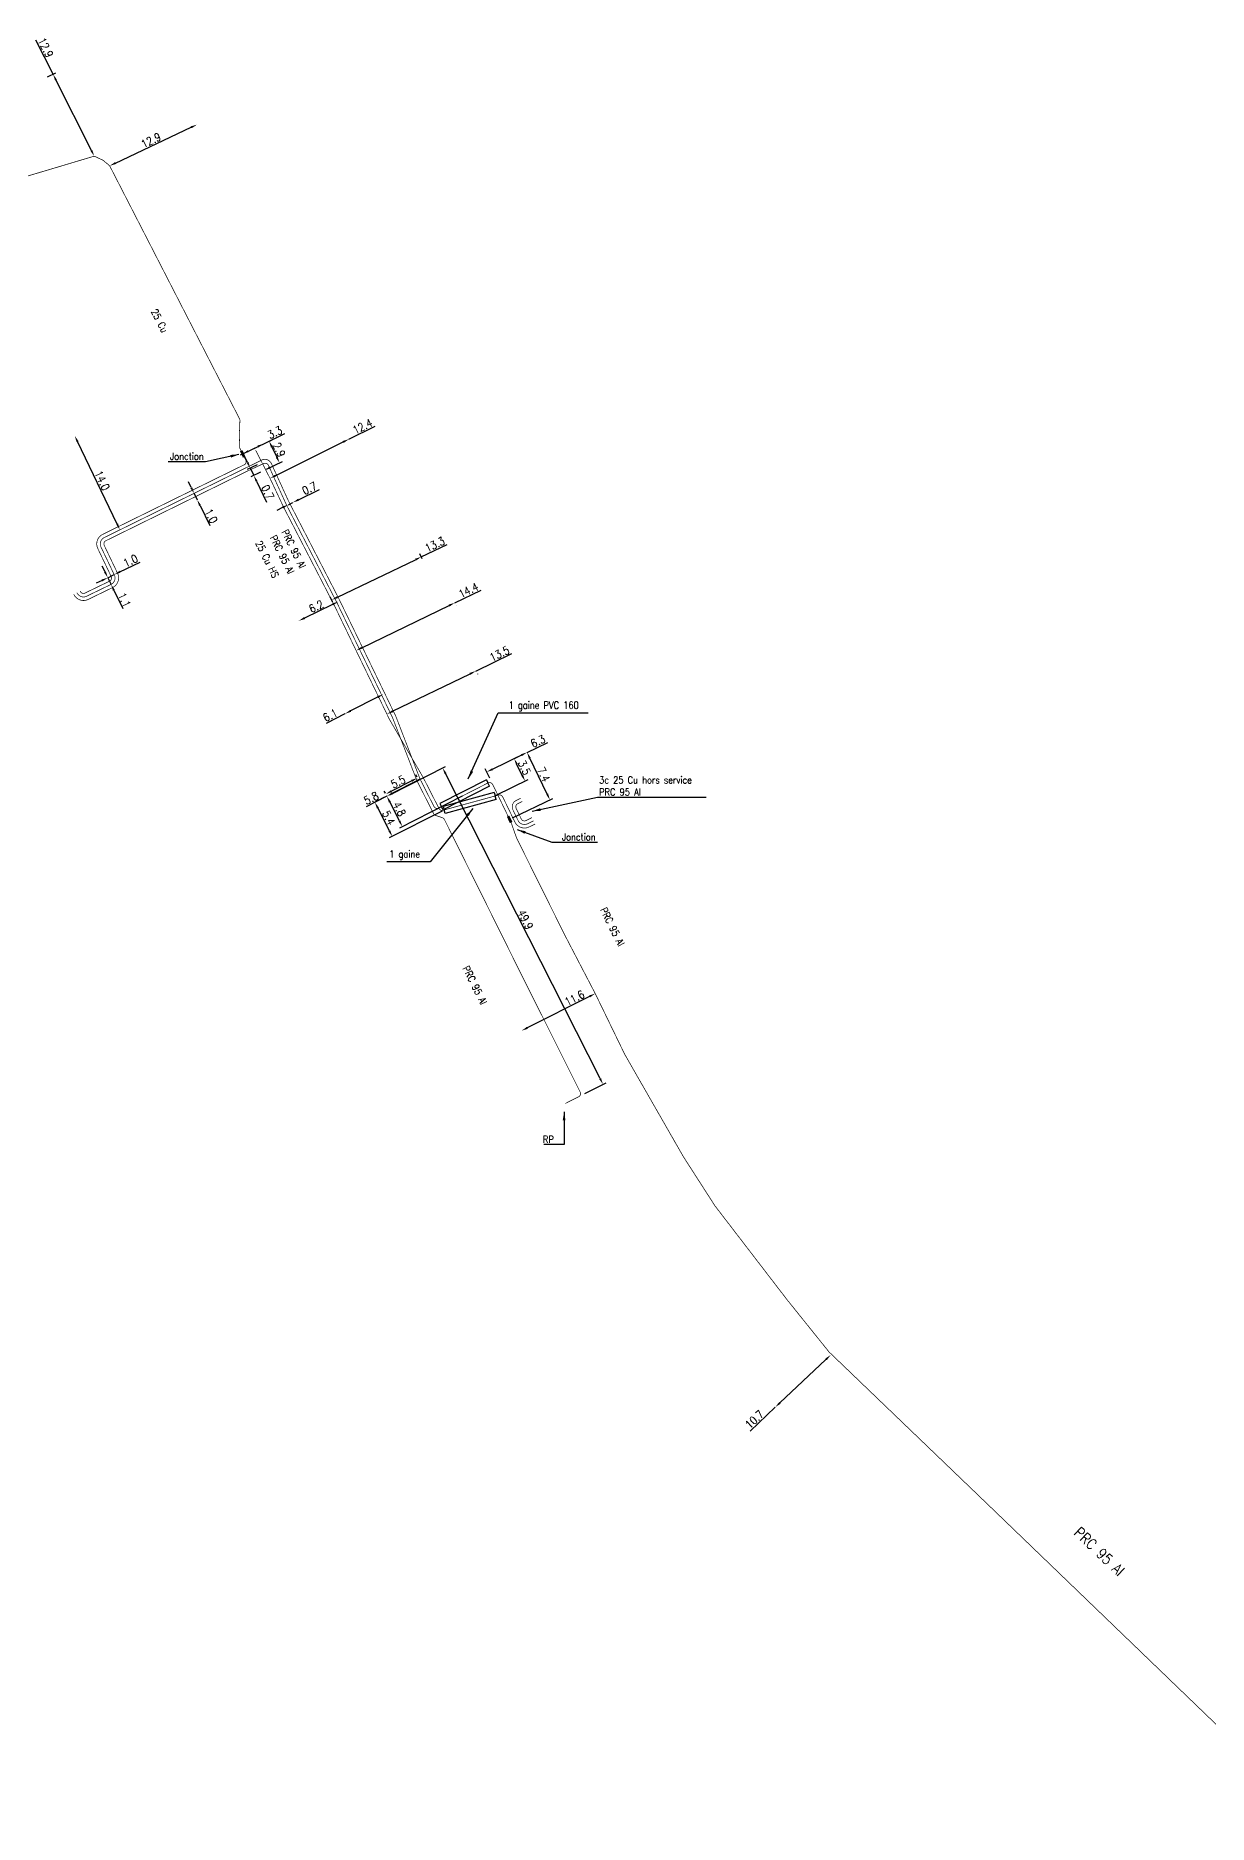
# Model space of a CAD drawing. Header units: millimetres. Extents: x 161438 to 162003, y 98011 to 98991.
# Drawn here: x 161554.2 to 161719.1, y 98739.1 to 98990.6 of the extents above; entities that cross this region are included whole.
import ezdxf
from ezdxf.enums import TextEntityAlignment as Align

# ---------------------------------------------------------------- set-up
doc = ezdxf.new("R2010")
doc.units = ezdxf.units.MM
doc.header["$PDMODE"] = 34
doc.layers.get('0').update_dxf_attribs({"linetype": 'CONTINUOUS'})
doc.layers.get('Defpoints').update_dxf_attribs({"linetype": 'CONTINUOUS'})
for name, color, linetype in [('M_120', 5, 'M_ST_13'), ('M_300', 7, 'CONTINUOUS'), ('M_400', 7, 'CONTINUOUS'), ('M_908', 252, 'CONTINUOUS')]:
    doc.layers.add(name, color=color, linetype=linetype)
doc.styles.get("Standard").update_dxf_attribs({"font": 'romans.shx', "width": 0.85})
doc.linetypes.add('M_ST_13', pattern='A,5,-0.3,["oo",Standard,S=1.5,R=0,X=0,Y=-0.5],-3', length=8.3)
doc.linetypes.add('MT_HS', pattern='A,2,-1,["E",Standard,S=0.85,R=0,X=-0.27,Y=-0.4],-1', length=4)
doc.dimstyles.get("Standard").update_dxf_attribs({"dimtxt": 1.5, "dimasz": 1.2, "dimexe": 0.625, "dimexo": 0.625, "dimgap": 0.25, "dimtad": 1, "dimdec": 1, "dimzin": 0, "dimdsep": 46, "dimtxsty": 'Standard', "dimcen": -0.5, "dimadec": 0, "dimazin": 0, "dimtfac": 1, "dimtdec": 1, "dimtmove": 0, "dimatfit": 3, "dimfxl": 0, "dimtolj": 1, "dimtzin": 0, "dimarcsym": 0})

# ---------------------------------------------------------------- blocks, each defined once
blk = doc.blocks.new('*D35')
at = {"layer": 'Defpoints', "color": 0, "linetype": 'Continuous', "transparency": 16777216}
for p in [(161666, 98805.04), (161658.21, 98797.71), (161658.21, 98797.71)]:
    blk.add_point(p, dxfattribs=at)
at = {"layer": 'M_120', "color": 0, "linetype": 'Continuous', "lineweight": -2, "transparency": 16777216}
for p, q in [((161665.34, 98804.42), (161658.86, 98798.32)), ((161658.21, 98797.71), (161654.66, 98794.36))]:
    blk.add_line(p, q, dxfattribs=at)
at = {"layer": 'M_120', "color": 0, "linetype": 'Continuous', "transparency": 16777216}
for points in [[(161665.24, 98804.53), (161665.45, 98804.31), (161666, 98805.04)], [(161658.76, 98798.43), (161658.97, 98798.21), (161658.21, 98797.71)]]:
    blk.add_solid(points, dxfattribs=at)
at = {"layer": 'M_120', "color": 0, "linetype": 'Continuous', "transparency": 16777216, "insert": (161655.29, 98795.99), "char_height": 1.125, "attachment_point": 5, "rotation": 43.2739}
blk.add_mtext('\\A1;10.7', dxfattribs=at)
blk = doc.blocks.new('*D36')
at = {"layer": 'Defpoints', "color": 0, "linetype": 'Continuous', "transparency": 16777216}
for p in [(161632.88, 98855.87), (161622.52, 98850.65), (161622.52, 98850.65)]:
    blk.add_point(p, dxfattribs=at)
at = {"layer": 'M_120', "color": 0, "linetype": 'Continuous', "lineweight": -2, "transparency": 16777216}
blk.add_line((161632.07, 98855.46), (161623.32, 98851.05), dxfattribs=at)
at = {"layer": 'M_120', "color": 0, "linetype": 'Continuous', "transparency": 16777216}
for points in [[(161632.01, 98855.6), (161632.14, 98855.33), (161632.88, 98855.87)], [(161623.26, 98851.19), (161623.39, 98850.92), (161622.52, 98850.65)]]:
    blk.add_solid(points, dxfattribs=at)
at = {"layer": 'M_120', "color": 0, "linetype": 'Continuous', "transparency": 16777216, "insert": (161629.97, 98855.24), "char_height": 1.125, "attachment_point": 5, "rotation": 26.7589}
blk.add_mtext('\\A1;11.6', dxfattribs=at)
blk = doc.blocks.new('*D63')
at = {"layer": 'Defpoints', "color": 0, "linetype": 'Continuous', "transparency": 16777216}
for p in [(161564.29, 98914.35), (161564.29, 98914.35), (161565.19, 98914.79)]:
    blk.add_point(p, dxfattribs=at)
at = {"layer": 'M_120', "color": 0, "linetype": 'Continuous', "lineweight": -2, "transparency": 16777216}
for p, q in [((161564.29, 98914.35), (161565.19, 98914.79)), ((161566, 98915.18), (161568.83, 98916.55)), ((161563.48, 98913.96), (161562.67, 98913.57))]:
    blk.add_line(p, q, dxfattribs=at)
at = {"layer": 'M_120', "color": 0, "linetype": 'Continuous', "transparency": 16777216}
for points in [[(161563.42, 98914.1), (161563.55, 98913.83), (161564.29, 98914.35)], [(161565.94, 98915.32), (161566.07, 98915.05), (161565.19, 98914.79)]]:
    blk.add_solid(points, dxfattribs=at)
at = {"layer": 'M_120', "color": 0, "linetype": 'Continuous', "transparency": 16777216, "insert": (161567.49, 98916.74), "char_height": 1.125, "attachment_point": 5, "rotation": 25.8}
blk.add_mtext('\\A1;1.0', dxfattribs=at)
blk = doc.blocks.new('*D64')
at = {"layer": 'Defpoints', "color": 0, "linetype": 'Continuous', "transparency": 16777216}
for p in [(161576.43, 98926.21), (161576.87, 98925.31), (161576.87, 98925.31)]:
    blk.add_point(p, dxfattribs=at)
at = {"layer": 'M_120', "color": 0, "linetype": 'Continuous', "lineweight": -2, "transparency": 16777216}
for p, q in [((161576.03, 98927.02), (161575.64, 98927.82)), ((161576.43, 98926.21), (161576.87, 98925.31)), ((161577.27, 98924.5), (161578.65, 98921.68))]:
    blk.add_line(p, q, dxfattribs=at)
at = {"layer": 'M_120', "color": 0, "linetype": 'Continuous', "transparency": 16777216}
for points in [[(161576.17, 98927.08), (161575.9, 98926.95), (161576.43, 98926.21)], [(161577.4, 98924.57), (161577.13, 98924.44), (161576.87, 98925.31)]]:
    blk.add_solid(points, dxfattribs=at)
at = {"layer": 'M_120', "color": 0, "linetype": 'Continuous', "transparency": 16777216, "insert": (161578.83, 98923.02), "char_height": 1.125, "attachment_point": 5, "rotation": 296.1656}
blk.add_mtext('\\A1;1.0', dxfattribs=at)
blk = doc.blocks.new('*D65')
at = {"layer": 'Defpoints', "color": 0, "linetype": 'Continuous', "transparency": 16777216}
for p in [(161585.72, 98930.44), (161586.21, 98929.41), (161584.83, 98928.74)]:
    blk.add_point(p, dxfattribs=at)
at = {"layer": 'M_120', "color": 0, "linetype": 'Continuous', "lineweight": -2, "transparency": 16777216}
for p, q in [((161583.94, 98930.59), (161583.55, 98931.4)), ((161585.29, 98930.24), (161583.91, 98929.57)), ((161584.33, 98929.78), (161584.83, 98928.74)), ((161585.79, 98929.2), (161584.4, 98928.54)), ((161585.22, 98927.93), (161586.63, 98924.97))]:
    blk.add_line(p, q, dxfattribs=at)
at = {"layer": 'M_120', "color": 0, "linetype": 'Continuous', "transparency": 16777216}
for points in [[(161584.08, 98930.65), (161583.8, 98930.52), (161584.33, 98929.78)], [(161585.35, 98927.99), (161585.08, 98927.86), (161584.83, 98928.74)]]:
    blk.add_solid(points, dxfattribs=at)
at = {"layer": 'M_120', "color": 0, "linetype": 'Continuous', "transparency": 16777216, "insert": (161586.79, 98926.37), "char_height": 1.125, "attachment_point": 5, "rotation": 295.6147}
blk.add_mtext('\\A1;0.7', dxfattribs=at)
blk = doc.blocks.new('*D66')
at = {"layer": 'Defpoints', "color": 0, "linetype": 'Continuous', "transparency": 16777216}
for p in [(161564.29, 98914.35), (161564.29, 98914.35), (161564.75, 98913.41)]:
    blk.add_point(p, dxfattribs=at)
at = {"layer": 'M_120', "color": 0, "linetype": 'Continuous', "lineweight": -2, "transparency": 16777216}
for p, q in [((161563.9, 98915.17), (161563.51, 98915.98)), ((161564.29, 98914.35), (161564.75, 98913.41)), ((161565.14, 98912.6), (161566.39, 98910.02))]:
    blk.add_line(p, q, dxfattribs=at)
at = {"layer": 'M_120', "color": 0, "linetype": 'Continuous', "transparency": 16777216}
for points in [[(161564.03, 98915.23), (161563.76, 98915.1), (161564.29, 98914.35)], [(161565.27, 98912.66), (161565, 98912.53), (161564.75, 98913.41)]]:
    blk.add_solid(points, dxfattribs=at)
at = {"layer": 'M_120', "color": 0, "linetype": 'Continuous', "transparency": 16777216, "insert": (161566.63, 98911.23), "char_height": 1.125, "attachment_point": 5, "rotation": 295.8}
blk.add_mtext('\\A1;1.1', dxfattribs=at)
blk = doc.blocks.new('*D67')
at = {"layer": 'Defpoints', "color": 0, "linetype": 'Continuous', "transparency": 16777216}
for p in [(161559.64, 98934.3), (161559.64, 98934.3), (161565.99, 98921.08)]:
    blk.add_point(p, dxfattribs=at)
at = {"layer": 'M_120', "color": 0, "linetype": 'Continuous', "lineweight": -2, "transparency": 16777216}
blk.add_line((161565.6, 98921.89), (161560.03, 98933.48), dxfattribs=at)
at = {"layer": 'M_120', "color": 0, "linetype": 'Continuous', "transparency": 16777216}
for points in [[(161560.17, 98933.55), (161559.9, 98933.42), (161559.64, 98934.3)], [(161565.74, 98921.96), (161565.47, 98921.83), (161565.99, 98921.08)]]:
    blk.add_solid(points, dxfattribs=at)
at = {"layer": 'M_120', "color": 0, "linetype": 'Continuous', "transparency": 16777216, "insert": (161563.49, 98928.01), "char_height": 1.125, "attachment_point": 5, "rotation": 295.6722}
blk.add_mtext('\\A1;14.0', dxfattribs=at)
blk = doc.blocks.new('*D68')
at = {"layer": 'Defpoints', "color": 0, "linetype": 'Continuous', "transparency": 16777216}
for p in [(161583.27, 98931.76), (161586.21, 98929.41), (161588.46, 98930.48)]:
    blk.add_point(p, dxfattribs=at)
at = {"layer": 'M_120', "color": 0, "linetype": 'Continuous', "lineweight": -2, "transparency": 16777216}
for p, q in [((161583.69, 98931.97), (161587.41, 98933.75)), ((161587.38, 98932.74), (161588.07, 98931.29)), ((161586.64, 98929.61), (161588.88, 98930.68))]:
    blk.add_line(p, q, dxfattribs=at)
at = {"layer": 'M_120', "color": 0, "linetype": 'Continuous', "transparency": 16777216}
for points in [[(161587.51, 98932.8), (161587.24, 98932.67), (161586.99, 98933.55)], [(161588.2, 98931.36), (161587.93, 98931.23), (161588.46, 98930.48)]]:
    blk.add_solid(points, dxfattribs=at)
at = {"layer": 'M_120', "color": 0, "linetype": 'Continuous', "transparency": 16777216, "insert": (161588.4, 98932.34), "char_height": 1.125, "attachment_point": 5, "rotation": 295.6147}
blk.add_mtext('\\A1;2.9', dxfattribs=at)
blk = doc.blocks.new('*D69')
at = {"layer": 'Defpoints', "color": 0, "linetype": 'Continuous', "transparency": 16777216}
for p in [(161586.24, 98933.19), (161586.24, 98933.19), (161583.27, 98931.76)]:
    blk.add_point(p, dxfattribs=at)
at = {"layer": 'M_120', "color": 0, "linetype": 'Continuous', "lineweight": -2, "transparency": 16777216}
for p, q in [((161586.24, 98933.19), (161589.2, 98934.61)), ((161584.08, 98932.15), (161585.43, 98932.8))]:
    blk.add_line(p, q, dxfattribs=at)
at = {"layer": 'M_120', "color": 0, "linetype": 'Continuous', "transparency": 16777216}
for points in [[(161584.01, 98932.29), (161584.14, 98932.02), (161583.27, 98931.76)], [(161585.37, 98932.94), (161585.5, 98932.67), (161586.24, 98933.19)]]:
    blk.add_solid(points, dxfattribs=at)
at = {"layer": 'M_120', "color": 0, "linetype": 'Continuous', "transparency": 16777216, "insert": (161587.8, 98934.77), "char_height": 1.125, "attachment_point": 5, "rotation": 25.6147}
blk.add_mtext('\\A1;3.3', dxfattribs=at)
blk = doc.blocks.new('*D70')
at = {"layer": 'Defpoints', "color": 0, "linetype": 'Continuous', "transparency": 16777216}
for p in [(161589.7, 98924.61), (161590.33, 98924.92), (161590.33, 98924.92)]:
    blk.add_point(p, dxfattribs=at)
at = {"layer": 'M_120', "color": 0, "linetype": 'Continuous', "lineweight": -2, "transparency": 16777216}
for p, q in [((161589.7, 98924.61), (161590.33, 98924.92)), ((161591.13, 98925.32), (161594.07, 98926.77)), ((161588.89, 98924.22), (161588.08, 98923.82))]:
    blk.add_line(p, q, dxfattribs=at)
at = {"layer": 'M_120', "color": 0, "linetype": 'Continuous', "transparency": 16777216}
for points in [[(161588.83, 98924.35), (161588.96, 98924.08), (161589.7, 98924.61)], [(161591.07, 98925.46), (161591.2, 98925.19), (161590.33, 98924.92)]]:
    blk.add_solid(points, dxfattribs=at)
at = {"layer": 'M_120', "color": 0, "linetype": 'Continuous', "transparency": 16777216, "insert": (161592.67, 98926.92), "char_height": 1.125, "attachment_point": 5, "rotation": 26.2846}
blk.add_mtext('\\A1;0.7', dxfattribs=at)
blk = doc.blocks.new('*D71')
at = {"layer": 'Defpoints', "color": 0, "linetype": 'Continuous', "transparency": 16777216}
for p in [(161596.74, 98910.99), (161591.16, 98908.28), (161591.16, 98908.28)]:
    blk.add_point(p, dxfattribs=at)
at = {"layer": 'M_120', "color": 0, "linetype": 'Continuous', "lineweight": -2, "transparency": 16777216}
blk.add_line((161595.93, 98910.6), (161591.97, 98908.67), dxfattribs=at)
at = {"layer": 'M_120', "color": 0, "linetype": 'Continuous', "transparency": 16777216}
for points in [[(161595.86, 98910.73), (161595.99, 98910.46), (161596.74, 98910.99)], [(161591.9, 98908.81), (161592.04, 98908.54), (161591.16, 98908.28)]]:
    blk.add_solid(points, dxfattribs=at)
at = {"layer": 'M_120', "color": 0, "linetype": 'Continuous', "transparency": 16777216, "insert": (161593.62, 98910.31), "char_height": 1.125, "attachment_point": 5, "rotation": 25.9577}
blk.add_mtext('\\A1;6.2', dxfattribs=at)
blk = doc.blocks.new('*D72')
at = {"layer": 'Defpoints', "color": 0, "linetype": 'Continuous', "transparency": 16777216}
for p in [(161603.05, 98897.95), (161597.66, 98895.21), (161597.66, 98895.21)]:
    blk.add_point(p, dxfattribs=at)
at = {"layer": 'M_120', "color": 0, "linetype": 'Continuous', "lineweight": -2, "transparency": 16777216}
for p, q in [((161602.25, 98897.54), (161598.46, 98895.62)), ((161597.66, 98895.21), (161595.02, 98893.87))]:
    blk.add_line(p, q, dxfattribs=at)
at = {"layer": 'M_120', "color": 0, "linetype": 'Continuous', "transparency": 16777216}
for points in [[(161602.18, 98897.68), (161602.32, 98897.41), (161603.05, 98897.95)], [(161598.39, 98895.75), (161598.53, 98895.49), (161597.66, 98895.21)]]:
    blk.add_solid(points, dxfattribs=at)
at = {"layer": 'M_120', "color": 0, "linetype": 'Continuous', "transparency": 16777216, "insert": (161595.6, 98895.01), "char_height": 1.125, "attachment_point": 5, "rotation": 26.8966}
blk.add_mtext('\\A1;6.1', dxfattribs=at)
blk = doc.blocks.new('*D73')
at = {"layer": 'Defpoints', "color": 0, "linetype": 'Continuous', "transparency": 16777216}
for p in [(161608.02, 98885.89), (161603.41, 98883.93), (161603.56, 98883.63)]:
    blk.add_point(p, dxfattribs=at)
at = {"layer": 'M_120', "color": 0, "linetype": 'Continuous', "lineweight": -2, "transparency": 16777216}
for p, q in [((161607.81, 98886.31), (161607.65, 98886.61)), ((161603.35, 98884.05), (161603.19, 98884.35)), ((161607.06, 98885.78), (161604.21, 98884.34))]:
    blk.add_line(p, q, dxfattribs=at)
at = {"layer": 'M_120', "color": 0, "linetype": 'Continuous', "transparency": 16777216}
for points in [[(161604.14, 98884.47), (161604.28, 98884.2), (161603.41, 98883.93)], [(161607, 98885.92), (161607.13, 98885.65), (161607.87, 98886.19)]]:
    blk.add_solid(points, dxfattribs=at)
at = {"layer": 'M_120', "color": 0, "linetype": 'Continuous', "transparency": 16777216, "insert": (161605.15, 98885.65), "char_height": 1.125, "attachment_point": 5, "rotation": 26.8966}
blk.add_mtext('\\A1;5.5', dxfattribs=at)
blk = doc.blocks.new('*D74')
at = {"layer": 'Defpoints', "color": 0, "linetype": 'Continuous', "transparency": 16777216}
for p in [(161603.56, 98883.63), (161603.56, 98883.63), (161614.55, 98883.84)]:
    blk.add_point(p, dxfattribs=at)
at = {"layer": 'M_120', "color": 0, "linetype": 'Continuous', "lineweight": -2, "transparency": 16777216}
for p, q in [((161605.33, 98880.15), (161603.97, 98882.83)), ((161614.14, 98883.63), (161605.32, 98879.14))]:
    blk.add_line(p, q, dxfattribs=at)
at = {"layer": 'M_120', "color": 0, "linetype": 'Continuous', "transparency": 16777216}
for points in [[(161604.1, 98882.89), (161603.83, 98882.76), (161603.56, 98883.63)], [(161605.46, 98880.22), (161605.19, 98880.08), (161605.74, 98879.35)]]:
    blk.add_solid(points, dxfattribs=at)
at = {"layer": 'M_120', "color": 0, "linetype": 'Continuous', "transparency": 16777216, "insert": (161605.32, 98881.83), "char_height": 1.125, "attachment_point": 5, "rotation": 296.9886}
blk.add_mtext('\\A1;4.8', dxfattribs=at)
blk = doc.blocks.new('*D75')
at = {"layer": 'Defpoints', "color": 0, "linetype": 'Continuous', "transparency": 16777216}
for p in [(161623.29, 98889.78), (161623.29, 98889.78), (161618.25, 98885.72)]:
    blk.add_point(p, dxfattribs=at)
at = {"layer": 'M_120', "color": 0, "linetype": 'Continuous', "lineweight": -2, "transparency": 16777216}
for p, q in [((161618.42, 98887.43), (161622.47, 98889.39)), ((161623.29, 98889.78), (161626.2, 98891.18)), ((161618.04, 98886.14), (161617.41, 98887.46))]:
    blk.add_line(p, q, dxfattribs=at)
at = {"layer": 'M_120', "color": 0, "linetype": 'Continuous', "transparency": 16777216}
for points in [[(161622.41, 98889.52), (161622.54, 98889.25), (161623.29, 98889.78)], [(161618.36, 98887.56), (161618.49, 98887.29), (161617.61, 98887.04)]]:
    blk.add_solid(points, dxfattribs=at)
at = {"layer": 'M_120', "color": 0, "linetype": 'Continuous', "transparency": 16777216, "insert": (161624.82, 98891.35), "char_height": 1.125, "attachment_point": 5, "rotation": 25.7799}
blk.add_mtext('\\A1;6.3', dxfattribs=at)
blk = doc.blocks.new('*D76')
at = {"layer": 'Defpoints', "color": 0, "linetype": 'Continuous', "transparency": 16777216}
for p in [(161623.29, 98889.78), (161623.29, 98889.78), (161620.83, 98880.37)]:
    blk.add_point(p, dxfattribs=at)
at = {"layer": 'M_120', "color": 0, "linetype": 'Continuous', "lineweight": -2, "transparency": 16777216}
for p, q in [((161623.71, 98889.98), (161623.71, 98889.98)), ((161626.11, 98883.92), (161623.68, 98888.97)), ((161621.25, 98880.58), (161626.93, 98883.32))]:
    blk.add_line(p, q, dxfattribs=at)
at = {"layer": 'M_120', "color": 0, "linetype": 'Continuous', "transparency": 16777216}
for points in [[(161623.81, 98889.03), (161623.54, 98888.9), (161623.29, 98889.78)], [(161626.25, 98883.99), (161625.98, 98883.86), (161626.5, 98883.11)]]:
    blk.add_solid(points, dxfattribs=at)
at = {"layer": 'M_120', "color": 0, "linetype": 'Continuous', "transparency": 16777216, "insert": (161625.61, 98886.68), "char_height": 1.125, "attachment_point": 5, "rotation": 295.7795}
blk.add_mtext('\\A1;7.4', dxfattribs=at)
blk = doc.blocks.new('*D77')
at = {"layer": 'Defpoints', "color": 0, "linetype": 'Continuous', "transparency": 16777216}
for p in [(161623.29, 98889.78), (161621.48, 98888.9), (161618.51, 98883.58)]:
    blk.add_point(p, dxfattribs=at)
at = {"layer": 'M_908', "color": 0, "linetype": 'Continuous', "lineweight": -2, "transparency": 16777216}
for p, q in [((161622.86, 98889.57), (161621.05, 98888.7)), ((161622.61, 98886.56), (161621.87, 98888.09)), ((161618.93, 98883.79), (161623.42, 98885.96))]:
    blk.add_line(p, q, dxfattribs=at)
at = {"layer": 'M_908', "color": 0, "linetype": 'Continuous', "transparency": 16777216}
for points in [[(161622, 98888.16), (161621.73, 98888.03), (161621.48, 98888.9)], [(161622.74, 98886.63), (161622.47, 98886.5), (161623, 98885.75)]]:
    blk.add_solid(points, dxfattribs=at)
at = {"layer": 'M_908', "color": 0, "linetype": 'Continuous', "transparency": 16777216, "insert": (161622.91, 98887.65), "char_height": 1.125, "attachment_point": 5, "rotation": 295.7798}
blk.add_mtext('\\A1;3.5', dxfattribs=at)
blk = doc.blocks.new('*D78')
at = {"layer": 'Defpoints', "color": 0, "linetype": 'Continuous', "transparency": 16777216}
for p in [(161601.87, 98882.77), (161603.56, 98883.63), (161611.77, 98881.74)]:
    blk.add_point(p, dxfattribs=at)
at = {"layer": 'M_908', "color": 0, "linetype": 'Continuous', "lineweight": -2, "transparency": 16777216}
for p, q in [((161603.14, 98883.42), (161601.46, 98882.56)), ((161603.91, 98878.76), (161602.28, 98881.97)), ((161611.35, 98881.53), (161603.9, 98877.75))]:
    blk.add_line(p, q, dxfattribs=at)
at = {"layer": 'M_908', "color": 0, "linetype": 'Continuous', "transparency": 16777216}
for points in [[(161602.42, 98882.04), (161602.15, 98881.9), (161601.87, 98882.77)], [(161604.04, 98878.83), (161603.78, 98878.69), (161604.32, 98877.96)]]:
    blk.add_solid(points, dxfattribs=at)
at = {"layer": 'M_908', "color": 0, "linetype": 'Continuous', "transparency": 16777216, "insert": (161603.82, 98880.59), "char_height": 1.125, "attachment_point": 5, "rotation": 296.8966}
blk.add_mtext('\\A1;5.4', dxfattribs=at)
blk = doc.blocks.new('*D79')
at = {"layer": 'Defpoints', "color": 0, "linetype": 'Continuous', "transparency": 16777216}
for p in [(161608.68, 98886.24), (161603.56, 98883.63), (161603.56, 98883.63)]:
    blk.add_point(p, dxfattribs=at)
at = {"layer": 'M_908', "color": 0, "linetype": 'Continuous', "lineweight": -2, "transparency": 16777216}
for p, q in [((161608.47, 98886.66), (161608.47, 98886.66)), ((161607.88, 98885.83), (161604.36, 98884.04)), ((161603.56, 98883.63), (161600.64, 98882.14)), ((161603.35, 98884.05), (161603.35, 98884.05))]:
    blk.add_line(p, q, dxfattribs=at)
at = {"layer": 'M_908', "color": 0, "linetype": 'Continuous', "transparency": 16777216}
for points in [[(161604.29, 98884.17), (161604.43, 98883.9), (161603.56, 98883.63)], [(161607.81, 98885.96), (161607.95, 98885.7), (161608.68, 98886.24)]]:
    blk.add_solid(points, dxfattribs=at)
at = {"layer": 'M_908', "color": 0, "linetype": 'Continuous', "transparency": 16777216, "insert": (161601.36, 98883.35), "char_height": 1.125, "attachment_point": 5, "rotation": 26.9886}
blk.add_mtext('\\A1;5.8', dxfattribs=at)
blk = doc.blocks.new('*D80')
at = {"layer": 'Defpoints', "color": 0, "linetype": 'Continuous', "transparency": 16777216}
for p in [(161616.09, 98901.23), (161616.09, 98901.23), (161603.56, 98895.18)]:
    blk.add_point(p, dxfattribs=at)
at = {"layer": 'M_908', "color": 0, "linetype": 'Continuous', "lineweight": -2, "transparency": 16777216}
for p, q in [((161616.09, 98901.23), (161621.16, 98903.68)), ((161604.37, 98895.57), (161615.28, 98900.84)), ((161616.29, 98900.81), (161616.29, 98900.8))]:
    blk.add_line(p, q, dxfattribs=at)
at = {"layer": 'M_908', "color": 0, "linetype": 'Continuous', "transparency": 16777216}
for points in [[(161615.21, 98900.97), (161615.34, 98900.7), (161616.09, 98901.23)], [(161604.31, 98895.7), (161604.44, 98895.43), (161603.56, 98895.18)]]:
    blk.add_solid(points, dxfattribs=at)
at = {"layer": 'M_908', "color": 0, "linetype": 'Continuous', "transparency": 16777216, "insert": (161619.41, 98903.66), "char_height": 1.125, "attachment_point": 5, "rotation": 25.781}
blk.add_mtext('\\A1;13.5', dxfattribs=at)
blk = doc.blocks.new('*D81')
at = {"layer": 'Defpoints', "color": 0, "linetype": 'Continuous', "transparency": 16777216}
for p in [(161613.12, 98910.82), (161613.12, 98910.82), (161599.23, 98904.11)]:
    blk.add_point(p, dxfattribs=at)
at = {"layer": 'M_908', "color": 0, "linetype": 'Continuous', "lineweight": -2, "transparency": 16777216}
for p, q in [((161613.12, 98910.82), (161616.81, 98912.6)), ((161600.04, 98904.51), (161612.31, 98910.43)), ((161613.32, 98910.4), (161613.33, 98910.4))]:
    blk.add_line(p, q, dxfattribs=at)
at = {"layer": 'M_908', "color": 0, "linetype": 'Continuous', "transparency": 16777216}
for points in [[(161612.25, 98910.57), (161612.38, 98910.3), (161613.12, 98910.82)], [(161599.98, 98904.64), (161600.11, 98904.37), (161599.23, 98904.11)]]:
    blk.add_solid(points, dxfattribs=at)
at = {"layer": 'M_908', "color": 0, "linetype": 'Continuous', "transparency": 16777216, "insert": (161615.05, 98912.58), "char_height": 1.125, "attachment_point": 5, "rotation": 25.7789}
blk.add_mtext('\\A1;14.4', dxfattribs=at)
blk = doc.blocks.new('*D82')
at = {"layer": 'Defpoints', "color": 0, "linetype": 'Continuous', "transparency": 16777216}
for p in [(161608.4, 98917.27), (161608.73, 98916.58), (161596.12, 98910.55)]:
    blk.add_point(p, dxfattribs=at)
at = {"layer": 'M_908', "color": 0, "linetype": 'Continuous', "lineweight": -2, "transparency": 16777216}
for p, q in [((161596.6, 98911.62), (161607.59, 98916.88)), ((161608.53, 98917.01), (161608.2, 98917.69)), ((161608.4, 98917.27), (161612.05, 98919.02)), ((161595.91, 98910.98), (161595.59, 98911.65))]:
    blk.add_line(p, q, dxfattribs=at)
at = {"layer": 'M_908', "color": 0, "linetype": 'Continuous', "transparency": 16777216}
for points in [[(161607.52, 98917.02), (161607.65, 98916.75), (161608.4, 98917.27)], [(161596.54, 98911.75), (161596.67, 98911.48), (161595.79, 98911.23)]]:
    blk.add_solid(points, dxfattribs=at)
at = {"layer": 'M_908', "color": 0, "linetype": 'Continuous', "transparency": 16777216, "insert": (161610.31, 98919.02), "char_height": 1.125, "attachment_point": 5, "rotation": 25.6087}
blk.add_mtext('\\A1;13.3', dxfattribs=at)
blk = doc.blocks.new('*D83')
at = {"layer": 'Defpoints', "color": 0, "linetype": 'Continuous', "transparency": 16777216}
for p in [(161598.23, 98933.84), (161598.23, 98933.84), (161587.12, 98928.32)]:
    blk.add_point(p, dxfattribs=at)
at = {"layer": 'M_908', "color": 0, "linetype": 'Continuous', "lineweight": -2, "transparency": 16777216}
for p, q in [((161598.23, 98933.84), (161601.9, 98935.66)), ((161587.93, 98928.72), (161597.42, 98933.44))]:
    blk.add_line(p, q, dxfattribs=at)
at = {"layer": 'M_908', "color": 0, "linetype": 'Continuous', "transparency": 16777216}
for points in [[(161597.35, 98933.57), (161597.49, 98933.3), (161598.23, 98933.84)], [(161587.86, 98928.86), (161587.99, 98928.59), (161587.12, 98928.32)]]:
    blk.add_solid(points, dxfattribs=at)
at = {"layer": 'M_908', "color": 0, "linetype": 'Continuous', "transparency": 16777216, "insert": (161600.13, 98935.62), "char_height": 1.125, "attachment_point": 5, "rotation": 26.3878}
blk.add_mtext('\\A1;12.4', dxfattribs=at)
blk = doc.blocks.new('*D84')
at = {"layer": 'Defpoints', "color": 0, "linetype": 'Continuous', "transparency": 16777216}
for p in [(161576.83, 98978.06), (161576.83, 98978.06), (161564.56, 98972.27)]:
    blk.add_point(p, dxfattribs=at)
at = {"layer": 'M_120', "color": 0, "linetype": 'Continuous', "lineweight": -2, "transparency": 16777216}
blk.add_line((161565.37, 98972.66), (161576.01, 98977.68), dxfattribs=at)
at = {"layer": 'M_120', "color": 0, "linetype": 'Continuous', "transparency": 16777216}
for points in [[(161575.95, 98977.81), (161576.08, 98977.54), (161576.83, 98978.06)], [(161565.31, 98972.79), (161565.44, 98972.52), (161564.56, 98972.27)]]:
    blk.add_solid(points, dxfattribs=at)
at = {"layer": 'M_120', "color": 0, "linetype": 'Continuous', "transparency": 16777216, "insert": (161570.37, 98975.85), "char_height": 1.125, "attachment_point": 5, "rotation": 25.2595}
blk.add_mtext('\\A1;12.9', dxfattribs=at)
blk = doc.blocks.new('*D86')
at = {"layer": 'Defpoints', "color": 0, "linetype": 'Continuous', "transparency": 16777216}
for p in [(161556.59, 98985.15), (161555.4, 98984.55), (161562.38, 98973.63)]:
    blk.add_point(p, dxfattribs=at)
at = {"layer": 'M_120', "color": 0, "linetype": 'Continuous', "lineweight": -2, "transparency": 16777216}
for p, q in [((161556.59, 98985.15), (161554.17, 98989.94)), ((161555.82, 98984.76), (161557, 98985.36)), ((161561.98, 98974.43), (161556.99, 98984.34))]:
    blk.add_line(p, q, dxfattribs=at)
at = {"layer": 'M_120', "color": 0, "linetype": 'Continuous', "transparency": 16777216}
for points in [[(161557.12, 98984.41), (161556.86, 98984.28), (161556.59, 98985.15)], [(161562.11, 98974.5), (161561.85, 98974.36), (161562.38, 98973.63)]]:
    blk.add_solid(points, dxfattribs=at)
at = {"layer": 'M_120', "color": 0, "linetype": 'Continuous', "transparency": 16777216, "insert": (161555.54, 98988.89), "char_height": 1.125, "attachment_point": 5, "rotation": 296.7142}
blk.add_mtext('\\A1;12.9', dxfattribs=at)
blk = doc.blocks.new('*D87')
at = {"layer": 'Defpoints', "color": 0, "linetype": 'Continuous', "transparency": 16777216}
for p in [(161611.4, 98887.61), (161603.56, 98883.63), (161630.99, 98841.59)]:
    blk.add_point(p, dxfattribs=at)
at = {"layer": 'M_120', "color": 0, "linetype": 'Continuous', "lineweight": -2, "transparency": 16777216}
for p, q in [((161603.98, 98883.84), (161611.82, 98887.82)), ((161633.57, 98843.91), (161611.81, 98886.8)), ((161631.4, 98841.8), (161634.4, 98843.32))]:
    blk.add_line(p, q, dxfattribs=at)
at = {"layer": 'M_120', "color": 0, "linetype": 'Continuous', "transparency": 16777216}
for points in [[(161611.95, 98886.87), (161611.68, 98886.74), (161611.4, 98887.61)], [(161633.7, 98843.98), (161633.44, 98843.84), (161633.98, 98843.11)]]:
    blk.add_solid(points, dxfattribs=at)
at = {"layer": 'M_120', "color": 0, "linetype": 'Continuous', "transparency": 16777216, "insert": (161623.06, 98866.28), "char_height": 1.125, "attachment_point": 5, "rotation": 296.8966}
blk.add_mtext('\\A1;49.9', dxfattribs=at)
blk = doc.blocks.new('M_300_04')
at = {"color": 0, "linetype": 'Continuous'}
blk.add_line((0, 0.38), (0, -0.38), dxfattribs=at)
blk.add_solid([(-0.5, 0.19), (-0.5, -0.19), (0.5, 0.19), (0.5, -0.19)], dxfattribs=at)
at = {"color": 0, "linetype": 'Continuous', "width": 0.75, "flags": 3}
for tag, p in [('DEF_LEG', (0, -5)), ('DEF_COUP', (0.02, -7)), ('DEF_TYPE', (0, -9))]:
    blk.add_attdef(tag, text='', height=1.2, dxfattribs=at).set_placement(p, align=Align.MIDDLE)
blk = doc.blocks.new('M_300_03')
at = {"color": 0, "linetype": 'Continuous'}
blk.add_solid([(-0.5, 0.19), (-0.5, -0.19), (0.5, 0.19), (0.5, -0.19)], dxfattribs=at)
at = {"color": 0, "linetype": 'Continuous', "width": 0.75, "flags": 3}
for tag, p in [('DEF_LEG', (0, -5)), ('DEF_COUP', (0.05, -6.97)), ('DEF_TYPE', (0, -9))]:
    blk.add_attdef(tag, text='', height=1.2, dxfattribs=at).set_placement(p, align=Align.MIDDLE)

msp = doc.modelspace()

# ---------------------------------------------------------------- linework, layer by layer
at = {"layer": 'M_120', "const_width": 0.1}
for points in [[(161548.18, 98969.39), (161562.2, 98973.57, -0.183097), (161562.56, 98973.55), (161563.57, 98973.07, -0.065292), (161563.68, 98973), (161564.48, 98972.34, -0.100655), (161564.6, 98972.18), (161582.83, 98936.69, -0.13033), (161582.88, 98936.44), (161582.8, 98934.51), (161582.85, 98932.69, 0.109933), (161582.91, 98932.48), (161583.27, 98931.76), (161583.7, 98930.9, -0.417554), (161583.48, 98930.23), (161576.21, 98926.66), (161563.58, 98920.45, 0.411062), (161562.88, 98918.46), (161564.76, 98914.53, -0.412928), (161564.53, 98913.86), (161561.08, 98912.19, -0.414214), (161560.42, 98912.43), (161560.4, 98912.47)], [(161628.66, 98840.41), (161630.54, 98841.36, 0.412656), (161630.76, 98842.03), (161621.51, 98860.51), (161611.66, 98880.35, 0.200069), (161611.37, 98880.6), (161610.44, 98880.91, -0.197481), (161610.15, 98881.15), (161607.8, 98885.78), (161604.36, 98894.67), (161602.83, 98897.85), (161596.51, 98910.88), (161589.47, 98924.5), (161586.89, 98930.16, 0.415738), (161586.22, 98930.4), (161583.97, 98929.36, 0.005522), (161583.95, 98929.35), (161576.65, 98925.76), (161564.02, 98919.55, 0.411062), (161563.79, 98918.89), (161565.67, 98914.96, -0.412928), (161564.96, 98912.96), (161561.52, 98911.29, -0.414214), (161559.52, 98911.99), (161559.5, 98912.04)], [(161734.78, 98739.12), (161711.47, 98761.56), (161688.15, 98784.01), (161665.77, 98805.49), (161659.86, 98812.84), (161649.73, 98826.02), (161645.28, 98832.94), (161637.05, 98847.29), (161632.88, 98855.87), (161628.64, 98864.01), (161621.82, 98877.73), (161621.82, 98877.73), (161621.05, 98879.9), (161620.83, 98880.37), (161620.61, 98880.82), (161618.46, 98885.26, 0.420406), (161617.79, 98885.49), (161610.86, 98881.96, -0.414164), (161610.19, 98882.18), (161608.26, 98885.97, -0.025783), (161608.24, 98886.01), (161604.86, 98894.76, 0.02076), (161604.85, 98894.8), (161603.06, 98898.5), (161596.73, 98911.55), (161589.7, 98925.17), (161587.3, 98930.41, 0.422229), (161585.95, 98930.89), (161576.43, 98926.21), (161563.8, 98920, 0.411062), (161563.33, 98918.67), (161565.21, 98914.74, -0.412928), (161564.75, 98913.41), (161561.3, 98911.74, -0.414214), (161559.97, 98912.21), (161559.95, 98912.25)]]:
    msp.add_lwpolyline(points, format="xyb", dxfattribs=at)
at = {"layer": 'M_120', "const_width": 0.25, "flags": 128}
msp.add_lwpolyline([(161586.89, 98929.73), (161587.16, 98929.86)], dxfattribs=at)
at = {"layer": 'M_400', "color": 7, "linetype": 'CONTINUOUS'}
for p, q in [((161617.57, 98885.94), (161611.01, 98882.6)), ((161618.02, 98885.05), (161611.46, 98881.7)), ((161618.65, 98884.14), (161611.48, 98882.18)), ((161617.57, 98885.94), (161617.79, 98885.49)), ((161618.02, 98885.05), (161617.79, 98885.49)), ((161618.65, 98884.14), (161618.78, 98883.66)), ((161611.01, 98882.6), (161611.23, 98882.15)), ((161611.46, 98881.7), (161611.23, 98882.15)), ((161611.48, 98882.18), (161611.61, 98881.7)), ((161611.74, 98881.21), (161611.61, 98881.7)), ((161618.92, 98883.18), (161611.74, 98881.21)), ((161618.92, 98883.18), (161618.78, 98883.66))]:
    msp.add_line(p, q, dxfattribs=at)
at = {"layer": 'M_908', "linetype": 'MT_HS', "const_width": 0.1}
for points in [[(161585.09, 98932.28), (161587.12, 98928.32), (161589.03, 98924.27), (161596.12, 98910.55), (161596.12, 98910.55), (161599.23, 98904.11), (161603.56, 98895.18), (161603.91, 98894.45), (161608.68, 98886.24), (161608.68, 98886.24), (161610.89, 98881.91, 0.355725), (161611.46, 98881.65), (161619.28, 98883.79, -0.36145), (161619.86, 98883.53), (161621.57, 98880, 0.414214), (161623.57, 98879.3), (161624.42, 98879.71)], [(161624.2, 98880.16), (161623.36, 98879.75, -0.414214), (161622.02, 98880.21), (161621.3, 98881.7, -0.411344), (161621.76, 98883.03), (161622.38, 98883.33)], [(161622.6, 98882.89), (161621.98, 98882.58, 0.409409), (161621.75, 98881.92), (161622.47, 98880.43, 0.414214), (161623.14, 98880.2), (161623.98, 98880.61)]]:
    msp.add_lwpolyline(points, format="xyb", dxfattribs=at)

# ---------------------------------------------------------------- block references
at = {"layer": 'M_300'}
for name, p, rotation in [('M_300_04', (161583.27, 98931.76), 294.3049337030136), ('M_300_03', (161620.83, 98880.37), 116.4163263340079)]:
    msp.add_blockref(name, p, dxfattribs=dict(at, rotation=rotation))

# ---------------------------------------------------------------- texts
at = {"layer": 'M_120', "width": 0.85}
for s, height, rotation, p in [('25 Cu', 1, 297.1735, (161571.57, 98950.48)), ('PRC 95 Al', 1, 296.4163, (161588.82, 98917.61)), ('PRC 95 Al', 1, 296.4163, (161590.46, 98918.4)), ('PRC 95 Al', 1, 296.4163, (161635.3, 98865.27)), ('PRC 95 Al', 1, 296.4163, (161615.94, 98857.04)), ('PRC 95 Al', 1.5, 316.2437, (161703.82, 98777.42))]:
    msp.add_text(s, height=height, rotation=rotation, dxfattribs=at).set_placement(p, align=Align.MIDDLE)
at = {"layer": 'M_120', "linetype": 'Continuous', "char_height": 1}
for s, insert, attachment_point in [('{\\C252;3c 25 Cu hors service\\P}PRC 95 Al ', (161633.43, 98885.06), 4), ('RP', (161627.05, 98835.39), 6)]:
    msp.add_mtext(s, dxfattribs=dict(at, insert=insert, attachment_point=attachment_point))
at = {"layer": 'M_300', "linetype": 'Continuous', "char_height": 1}
for insert, attachment_point in [((161577.79, 98931.41), 6), ((161628.2, 98877.89), 4)]:
    msp.add_mtext('Jonction', dxfattribs=dict(at, insert=insert, attachment_point=attachment_point))
at = {"layer": 'M_400', "char_height": 1}
for s, insert, attachment_point in [('1 gaine PVC 160 ', (161620.69, 98896.26), 4), ('1 gaine', (161608.22, 98875.33), 6)]:
    msp.add_mtext(s, dxfattribs=dict(at, insert=insert, attachment_point=attachment_point))
at = {"layer": 'M_908', "width": 0.85}
msp.add_text('25 Cu HS', height=1, rotation=296.4163, dxfattribs=at).set_placement((161586.72, 98916.94), align=Align.MIDDLE)

# ---------------------------------------------------------------- dimensions: what is measured, and where the dimension line sits
at = {"layer": 'M_120', "linetype": 'Continuous'}
for base, p1, p2, angle, picture, middle, dimtype in [((161556.59, 98985.15), (161562.38, 98973.63), (161555.4, 98984.55), 296.7142, '*D86', (161554.87, 98988.55), 160), ((161586.24, 98933.19), (161583.27, 98931.76), (161586.24, 98933.19), 205.6147, '*D69', (161588.13, 98934.09), 160), ((161576.87, 98925.31), (161576.43, 98926.21), (161576.87, 98925.31), 116.1656, '*D64', (161578.16, 98922.69), 160), ((161590.33, 98924.92), (161589.7, 98924.61), (161590.33, 98924.92), 206.2846, '*D70', (161593.01, 98926.25), 160), ((161564.29, 98914.35), (161565.19, 98914.79), (161564.29, 98914.35), 25.8, '*D63', (161567.82, 98916.06), 160), ((161564.29058, 98914.355), (161564.74758, 98913.40966), (161564.29058, 98914.355), 295.80001, '*D66', (161565.95942, 98910.90284), 160), ((161597.6583, 98895.2139), (161603.0538, 98897.9508), (161597.6583, 98895.2139), 26.8966, '*D72', (161595.9372, 98894.3408), 160), ((161623.29, 98889.78), (161618.25, 98885.72), (161623.29, 98889.78), 205.7799, '*D75', (161625.15, 98890.68), 160), ((161623.29, 98889.78), (161620.83, 98880.37), (161623.29, 98889.78), 295.7795, '*D76', (161624.94, 98886.36), 160), ((161611.4, 98887.61), (161630.99, 98841.59), (161603.56, 98883.63), 296.8966, '*D87', (161622.4, 98865.94), 160), ((161603.56, 98883.63), (161614.55, 98883.84), (161603.56, 98883.63), 296.9886, '*D74', (161604.65, 98881.49), 160), ((161622.52, 98850.65), (161632.88, 98855.87), (161622.52, 98850.65), 206.7589, '*D36', (161630.31, 98854.57), 161), ((161658.21, 98797.71), (161666, 98805.04), (161658.21, 98797.71), 223.2739, '*D35', (161655.81, 98795.44), 161)]:
    dim = msp.add_linear_dim(base=base, p1=p1, p2=p2, angle=angle, dimstyle='Standard', override={"dimscale": 0.75}, dxfattribs=at)
    dim.commit()
    dim.dimension.update_dxf_attribs({"geometry": picture, "text_midpoint": middle, "dimtype": dimtype})
for base, p1, p2, angle, text, picture, middle in [((161576.83, 98978.06), (161564.56, 98972.27), (161576.83, 98978.06), 205.2595, '12.9', '*D84', (161570.69, 98975.17)), ((161588.46, 98930.48), (161583.27, 98931.76), (161586.21, 98929.41), 115.6147, '2.9', '*D68', (161587.72, 98932.01)), ((161584.83, 98928.74), (161585.72, 98930.44), (161586.21, 98929.41), 115.6147, '0.7', '*D65', (161586.12, 98926.04)), ((161603.41, 98883.93), (161608.02, 98885.89), (161603.56, 98883.63), 26.8966, '5.5', '*D73', (161605.49, 98884.99))]:
    dim = msp.add_linear_dim(base=base, p1=p1, p2=p2, angle=angle, text=text, dimstyle='Standard', override={"dimscale": 0.75}, dxfattribs=at)
    dim.commit()
    dim.dimension.update_dxf_attribs({"geometry": picture, "text_midpoint": middle, "dimtype": 160})
dim = msp.add_linear_dim(base=(161559.64, 98934.3), p1=(161565.99, 98921.08), p2=(161559.64, 98934.3), angle=295.6722, text='14.0', dimstyle='Standard', override={"dimscale": 0.75}, dxfattribs=at)
dim.commit()
dim.dimension.update_dxf_attribs({"geometry": '*D67', "text_midpoint": (161563.49, 98928.01)})
dim = msp.add_linear_dim(base=(161591.16, 98908.28), p1=(161596.74, 98910.99), p2=(161591.16, 98908.28), angle=25.9577, dimstyle='Standard', override={"dimscale": 0.75}, dxfattribs=at)
dim.commit()
dim.dimension.update_dxf_attribs({"geometry": '*D71', "text_midpoint": (161593.62, 98910.31)})
at = {"layer": 'M_908', "linetype": 'Continuous'}
for base, p1, p2, angle, picture, middle in [((161598.23, 98933.84), (161587.12, 98928.32), (161598.23, 98933.84), 206.3878, '*D83', (161600.47, 98934.95)), ((161621.48, 98888.9), (161618.51, 98883.58), (161623.29, 98889.78), 295.7798, '*D77', (161622.24, 98887.33)), ((161603.55775, 98883.62986), (161608.68251, 98886.23742), (161603.5587, 98883.628), 26.98857, '*D79', (161601.696, 98882.68171)), ((161601.87, 98882.77), (161611.77, 98881.74), (161603.56, 98883.63), 296.8966, '*D78', (161603.16, 98880.25))]:
    dim = msp.add_linear_dim(base=base, p1=p1, p2=p2, angle=angle, dimstyle='Standard', override={"dimscale": 0.75}, dxfattribs=at)
    dim.commit()
    dim.dimension.update_dxf_attribs({"geometry": picture, "text_midpoint": middle, "dimtype": 160})
for base, p1, p2, angle, text, picture, middle in [((161608.4, 98917.27), (161596.12, 98910.55), (161608.73, 98916.58), 205.6087, '13.3', '*D82', (161610.63, 98918.34)), ((161613.12, 98910.82), (161599.23, 98904.11), (161613.12, 98910.82), 205.7789, '14.4', '*D81', (161615.37, 98911.91)), ((161616.09, 98901.23), (161603.56, 98895.18), (161616.09, 98901.23), 205.781, '13.5', '*D80', (161619.74, 98902.99))]:
    dim = msp.add_linear_dim(base=base, p1=p1, p2=p2, angle=angle, text=text, dimstyle='Standard', override={"dimscale": 0.75}, dxfattribs=at)
    dim.commit()
    dim.dimension.update_dxf_attribs({"geometry": picture, "text_midpoint": middle, "dimtype": 160})

# ---------------------------------------------------------------- leaders
at = {"layer": 'M_120', "linetype": 'Continuous', "annotation_type": 0, "has_hookline": 1}
for points, hookline_direction, text_width in [([(161624.01, 98881.5), (161633.18, 98883.47)], 0, 15.06), ([(161628.5, 98839.24), (161628.5, 98834.64), (161627.3, 98834.64)], 1, 1.42)]:
    msp.add_leader(points, dimstyle='Standard', dxfattribs=dict(at, hookline_direction=hookline_direction, text_width=text_width))
at = {"layer": 'M_300', "linetype": 'Continuous', "annotation_type": 0, "has_hookline": 1, "text_width": 5.02}
for points, hookline_direction in [([(161582.75, 98931.68), (161578.04, 98930.66)], 1), ([(161621.88, 98878.94), (161626.75, 98877.14), (161627.95, 98877.14)], 0)]:
    msp.add_leader(points, dimstyle='Standard', dxfattribs=dict(at, hookline_direction=hookline_direction))
at = {"layer": 'M_400', "annotation_type": 0, "has_hookline": 1}
for points, hookline_direction, text_width in [([(161615.02, 98886.05), (161619.24, 98895.35), (161620.44, 98895.35)], 0, 11.21), ([(161615.66, 98881.88), (161609.67, 98874.41), (161608.47, 98874.41)], 1, 4.65)]:
    msp.add_leader(points, dimstyle='Standard', dxfattribs=dict(at, hookline_direction=hookline_direction, text_width=text_width))

doc.saveas('drawing.dxf')
